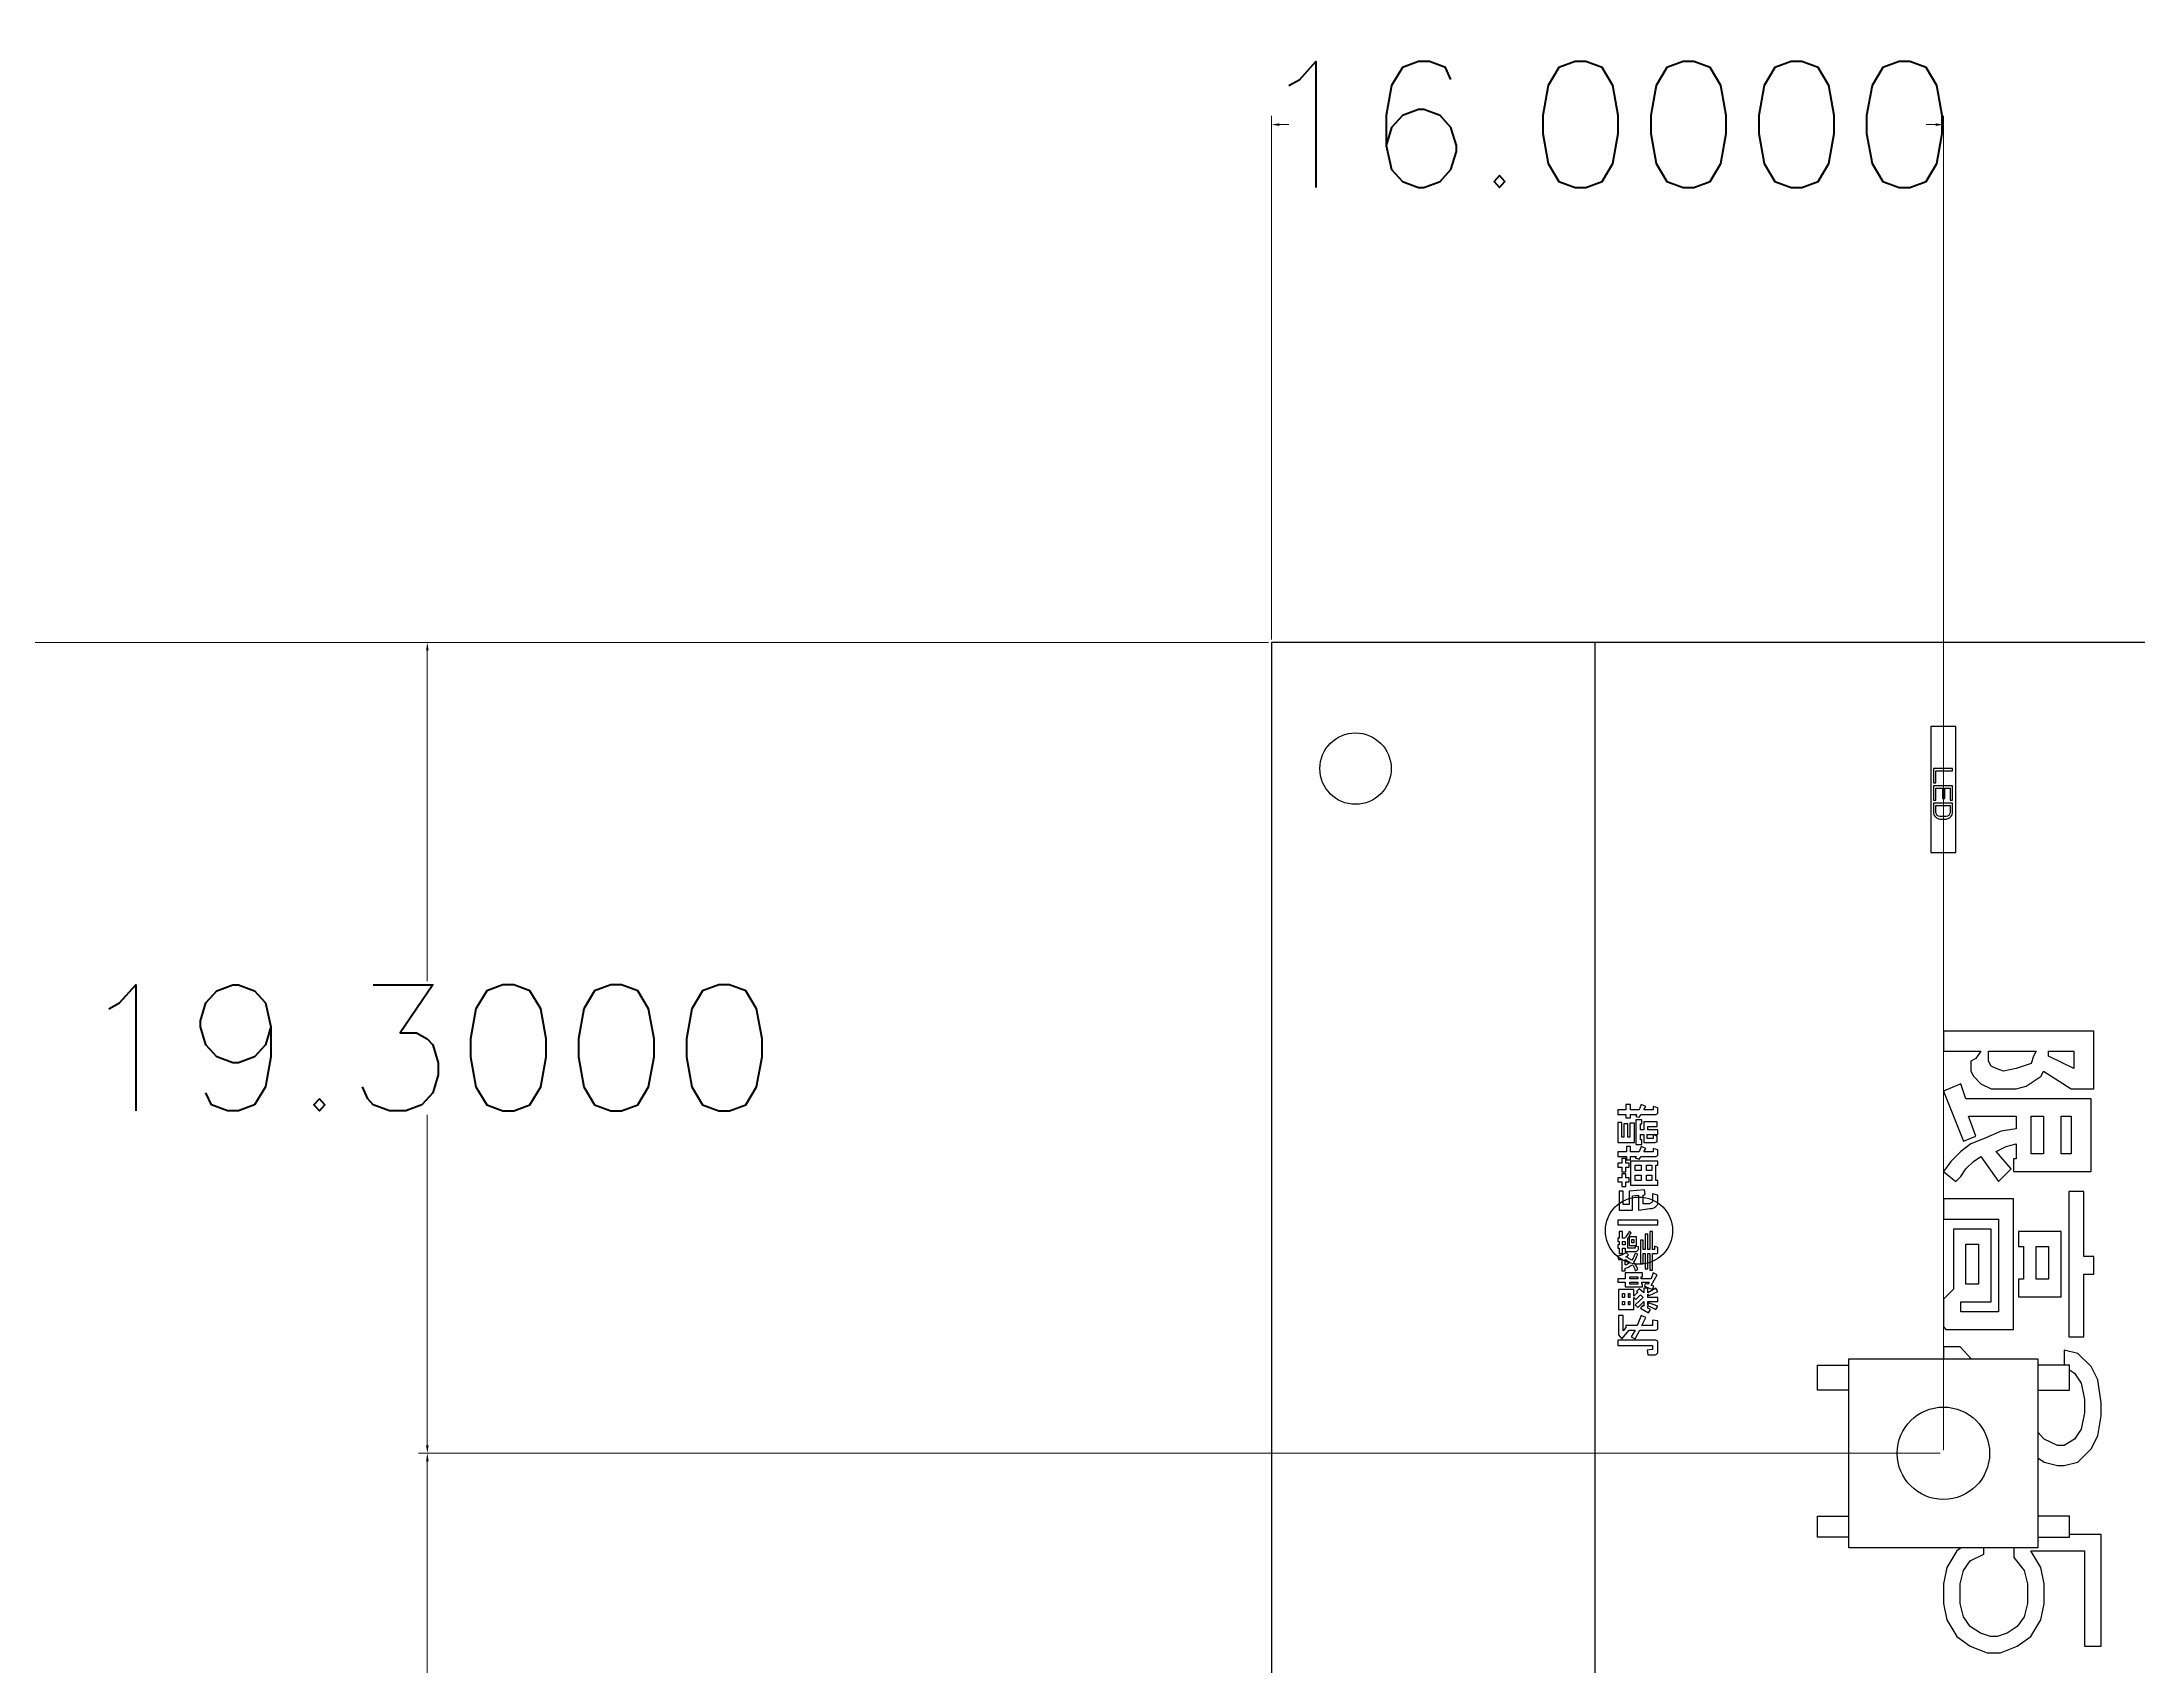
# Model space of a CAD drawing. Header units: inches. Extents: x 0 to 297, y 0 to 210.
# Drawn here: x 70.47 to 120.39, y 126.84 to 165.5 of the extents above; entities that cross this region are included whole.
import ezdxf

# ---------------------------------------------------------------- set-up
doc = ezdxf.new("R2010")
doc.units = ezdxf.units.IN
doc.header["$LTSCALE"] = 0.64311
doc.header["$MEASUREMENT"] = 0
doc.header["$PDMODE"] = 3
doc.header["$PDSIZE"] = 0.3125
doc.layers.get('0').update_dxf_attribs({"linetype": 'CONTINUOUS'})
doc.layers.get('Defpoints').update_dxf_attribs({"linetype": 'CONTINUOUS'})
doc.styles.get("Standard").update_dxf_attribs({"font": 'txt.shx', "height": 3})
doc.dimstyles.get("Standard").update_dxf_attribs({"dimtxt": 0.15625, "dimasz": 0.1875, "dimexe": 0.18, "dimexo": 0.0625, "dimgap": 0.09, "dimtad": 0, "dimtih": 1, "dimtoh": 1, "dimzin": 4, "dimdsep": 46, "dimtxsty": 'Standard', "dimcen": 0.09, "dimadec": 0, "dimazin": 0, "dimtp": 0.01, "dimtm": 0.01, "dimtfac": 1, "dimtofl": 0, "dimtmove": 0, "dimatfit": 3, "dimfxl": 1, "dimtolj": 1, "dimtzin": 4, "dimarcsym": 0})

# ---------------------------------------------------------------- blocks, each defined once
blk = doc.blocks.new('*D12')
at = {"color": 0, "lineweight": 0}
for p, q in [((99.677, 151.203), (79.434, 151.203)), ((79.644, 151.015), (79.644, 143.143)), ((79.644, 132.09), (79.644, 139.963)), ((115.677, 131.903), (79.434, 131.903))]:
    blk.add_line(p, q, dxfattribs=at)
for points in [[(79.613, 151.015), (79.676, 151.015), (79.644, 151.203)], [(79.613, 132.09), (79.676, 132.09), (79.644, 131.903)]]:
    blk.add_solid(points, dxfattribs=at)
at = {"layer": 'Defpoints', "color": 0, "lineweight": 0}
for p in [(99.751, 151.203), (79.644, 131.903), (115.751, 131.903)]:
    blk.add_point(p, dxfattribs=at)
at = {"color": 0, "lineweight": 0, "insert": (79.644, 141.553), "char_height": 3, "attachment_point": 5}
blk.add_mtext('\\A1;19.3000', dxfattribs=at)
blk = doc.blocks.new('*D13')
at = {"color": 0, "lineweight": 0}
for p, q in [((115.677, 131.903), (79.434, 131.903)), ((79.644, 131.715), (79.644, 125.493)), ((79.644, 116.09), (79.644, 122.313)), ((115.677, 115.903), (79.434, 115.903))]:
    blk.add_line(p, q, dxfattribs=at)
for points in [[(79.613, 131.715), (79.676, 131.715), (79.644, 131.903)], [(79.613, 116.09), (79.676, 116.09), (79.644, 115.903)]]:
    blk.add_solid(points, dxfattribs=at)
at = {"layer": 'Defpoints', "color": 0, "lineweight": 0}
for p in [(115.751, 131.903), (79.644, 115.903), (115.751, 115.903)]:
    blk.add_point(p, dxfattribs=at)
at = {"color": 0, "lineweight": 0, "insert": (79.644, 123.903), "char_height": 3, "attachment_point": 5}
blk.add_mtext('\\A1;16.0000', dxfattribs=at)
blk = doc.blocks.new('*D14')
at = {"color": 0, "lineweight": 0}
for p, q in [((99.751, 151.276), (99.751, 163.745)), ((115.751, 131.976), (115.751, 163.745)), ((99.938, 163.534), (100.161, 163.534)), ((115.563, 163.534), (115.341, 163.534))]:
    blk.add_line(p, q, dxfattribs=at)
for points in [[(99.938, 163.566), (99.938, 163.503), (99.751, 163.534)], [(115.563, 163.566), (115.563, 163.503), (115.751, 163.534)]]:
    blk.add_solid(points, dxfattribs=at)
at = {"layer": 'Defpoints', "color": 0, "lineweight": 0}
for p in [(115.751, 163.534), (99.751, 151.203), (115.751, 131.903)]:
    blk.add_point(p, dxfattribs=at)
at = {"color": 0, "lineweight": 0, "insert": (107.751, 163.534), "char_height": 3, "attachment_point": 5}
blk.add_mtext('\\A1;16.0000', dxfattribs=at)
blk = doc.blocks.new('*D22')
at = {"color": 0, "lineweight": 0}
for p, q in [((99.677, 151.203), (44.112, 151.203)), ((44.322, 151.015), (44.322, 119.793)), ((44.322, 85.39), (44.322, 116.613)), ((105.677, 85.203), (44.112, 85.203))]:
    blk.add_line(p, q, dxfattribs=at)
for points in [[(44.291, 151.015), (44.353, 151.015), (44.322, 151.203)], [(44.291, 85.39), (44.353, 85.39), (44.322, 85.203)]]:
    blk.add_solid(points, dxfattribs=at)
at = {"layer": 'Defpoints', "color": 0, "lineweight": 0}
for p in [(99.751, 151.203), (44.322, 85.203), (105.751, 85.203)]:
    blk.add_point(p, dxfattribs=at)
at = {"color": 0, "lineweight": 0, "insert": (44.322, 118.203), "char_height": 3, "attachment_point": 5}
blk.add_mtext('\\A1;66.0000', dxfattribs=at)
blk = doc.blocks.new('*D23')
at = {"color": 0, "lineweight": 0}
for p, q in [((99.677, 151.203), (18.495, 151.203)), ((18.705, 151.015), (18.705, 112.168)), ((18.705, 70.14), (18.705, 108.988)), ((101.327, 69.953), (18.495, 69.953))]:
    blk.add_line(p, q, dxfattribs=at)
for points in [[(18.674, 151.015), (18.737, 151.015), (18.705, 151.203)], [(18.674, 70.14), (18.737, 70.14), (18.705, 69.953)]]:
    blk.add_solid(points, dxfattribs=at)
at = {"layer": 'Defpoints', "color": 0, "lineweight": 0}
for p in [(99.751, 151.203), (18.705, 69.953), (101.401, 69.953)]:
    blk.add_point(p, dxfattribs=at)
at = {"color": 0, "lineweight": 0, "insert": (18.705, 110.578), "char_height": 3, "attachment_point": 5}
blk.add_mtext('\\A1;81.2500', dxfattribs=at)
blk = doc.blocks.new('*D27')
at = {"color": 0, "lineweight": 0}
for p, q in [((99.677, 151.203), (58.718, 151.203)), ((58.928, 151.015), (58.928, 128.168)), ((58.928, 102.14), (58.928, 124.988)), ((101.927, 101.953), (58.718, 101.953))]:
    blk.add_line(p, q, dxfattribs=at)
for points in [[(58.897, 151.015), (58.96, 151.015), (58.928, 151.203)], [(58.897, 102.14), (58.96, 102.14), (58.928, 101.953)]]:
    blk.add_solid(points, dxfattribs=at)
at = {"layer": 'Defpoints', "color": 0, "lineweight": 0}
for p in [(99.751, 151.203), (58.928, 101.953), (102.001, 101.953)]:
    blk.add_point(p, dxfattribs=at)
at = {"color": 0, "lineweight": 0, "insert": (58.928, 126.578), "char_height": 3, "attachment_point": 5}
blk.add_mtext('\\A1;49.2500', dxfattribs=at)

msp = doc.modelspace()

# ---------------------------------------------------------------- linework, layer by layer
at = {"color": 7, "linetype": 'Continuous'}
for p, q in [((99.75052, 151.2029), (99.75052, 67.2029)), ((131.75052, 151.2029), (99.75052, 151.2029)), ((112.75052, 133.4029), (112.75052, 134.0029)), ((112.75052, 134.0029), (113.50052, 134.0029)), ((113.50052, 129.6529), (113.50052, 134.1529)), ((113.50052, 134.1529), (118.00052, 134.1529)), ((118.00052, 134.1529), (118.00052, 129.6529)), ((118.75052, 134.0029), (118.00052, 134.0029)), ((118.75052, 133.4029), (118.75052, 134.0029)), ((113.50052, 133.4029), (112.75052, 133.4029)), ((118.00052, 133.4029), (118.75052, 133.4029)), ((112.75052, 129.9029), (112.75052, 130.4029)), ((112.75052, 130.4029), (113.50052, 130.4029)), ((118.75052, 130.4029), (118.00052, 130.4029)), ((118.75052, 129.9029), (118.75052, 130.4029)), ((113.50052, 129.9029), (112.75052, 129.9029)), ((118.00052, 129.9029), (118.75052, 129.9029)), ((118.00052, 129.6529), (113.50052, 129.6529))]:
    msp.add_line(p, q, dxfattribs=at)
at = {"color": 40, "linetype": 'Continuous'}
for p, q in [((107.45052, 151.2029), (107.45052, 107.4029)), ((115.45052, 149.2029), (115.45052, 146.2029)), ((116.05052, 149.2029), (115.45052, 149.2029)), ((116.05052, 146.2029), (116.05052, 149.2029)), ((115.51581, 148.2029), (115.51581, 147.8654)), ((115.96581, 148.2029), (115.51581, 148.2029)), ((115.51581, 147.8654), (115.57326, 147.8654)), ((115.51581, 147.7904), (115.51581, 147.4529)), ((115.96581, 147.7904), (115.51581, 147.7904)), ((115.57326, 147.8654), (115.57326, 148.14665)), ((115.57326, 148.14665), (115.96581, 148.14665)), ((115.96581, 148.14665), (115.96581, 148.2029)), ((115.96581, 147.4529), (115.96581, 147.7904)), ((115.51581, 147.4529), (115.57326, 147.4529)), ((115.51581, 147.3779), (115.51581, 147.1529)), ((115.96581, 147.3779), (115.51581, 147.3779)), ((115.57326, 147.4529), (115.57326, 147.73415)), ((115.57326, 147.73415), (115.72645, 147.73415)), ((115.57326, 147.1529), (115.57326, 147.32165)), ((115.57326, 147.32165), (115.90837, 147.32165)), ((115.72645, 147.73415), (115.72645, 147.4904)), ((115.72645, 147.4904), (115.7839, 147.4904)), ((115.7839, 147.4904), (115.7839, 147.73415)), ((115.7839, 147.73415), (115.90837, 147.73415)), ((115.90837, 147.73415), (115.90837, 147.4529)), ((115.90837, 147.4529), (115.96581, 147.4529)), ((115.90837, 147.32165), (115.90837, 147.1529)), ((115.96581, 147.1529), (115.96581, 147.3779)), ((115.51581, 147.1529), (115.52539, 147.10602)), ((115.52539, 147.10602), (115.54454, 147.06852)), ((115.54454, 147.06852), (115.58284, 147.03102)), ((115.58284, 147.1154), (115.57326, 147.1529)), ((115.60198, 147.08727), (115.58284, 147.1154)), ((115.58284, 147.03102), (115.62113, 147.01227)), ((115.63071, 147.06852), (115.60198, 147.08727)), ((115.62113, 147.01227), (115.66901, 147.0029)), ((115.66901, 147.05915), (115.63071, 147.06852)), ((115.81262, 147.05915), (115.66901, 147.05915)), ((115.66901, 147.0029), (115.81262, 147.0029)), ((115.85092, 147.06852), (115.81262, 147.05915)), ((115.81262, 147.0029), (115.8605, 147.01227)), ((115.87964, 147.08727), (115.85092, 147.06852)), ((115.8605, 147.01227), (115.89879, 147.03102)), ((115.89879, 147.1154), (115.87964, 147.08727)), ((115.90837, 147.1529), (115.89879, 147.1154)), ((115.89879, 147.03102), (115.93709, 147.06852)), ((115.93709, 147.06852), (115.95624, 147.10602)), ((115.95624, 147.10602), (115.96581, 147.1529)), ((115.45052, 146.2029), (116.05052, 146.2029)), ((115.75052, 141.95586), (115.75052, 141.4784)), ((119.33147, 141.95586), (115.75052, 141.95586)), ((119.33147, 140.58317), (119.33147, 141.95586)), ((115.75052, 141.4784), (116.64576, 141.4784)), ((116.52639, 141.29936), (116.40703, 141.23967)), ((116.64576, 141.4784), (116.52639, 141.29936)), ((116.82481, 141.23967), (116.82481, 141.4784)), ((116.82481, 141.4784), (117.95877, 141.4784)), ((117.89909, 141.35904), (117.83941, 141.17999)), ((117.95877, 141.4784), (117.89909, 141.35904)), ((118.25719, 141.35904), (118.25719, 141.4784)), ((118.25719, 141.4784), (118.85401, 141.4784)), ((118.85401, 141.06063), (118.25719, 141.35904)), ((118.85401, 141.4784), (118.85401, 141.06063)), ((116.40703, 141.23967), (116.40703, 141.00094)), ((116.40703, 141.00094), (116.46671, 140.88158)), ((116.46671, 140.88158), (116.64576, 140.70253)), ((116.88449, 141.12031), (116.82481, 141.23967)), ((117.00385, 141.06063), (116.88449, 141.12031)), ((117.1829, 141.00094), (117.00385, 141.06063)), ((117.48131, 141.06063), (117.1829, 141.00094)), ((117.83941, 141.17999), (117.48131, 141.06063)), ((117.72004, 140.64285), (118.07814, 140.88158)), ((118.07814, 140.88158), (118.13782, 141.00094)), ((118.13782, 141.00094), (118.79433, 140.58317)), ((116.1683, 140.70253), (115.75052, 140.52348)), ((115.75052, 140.52348), (116.22798, 139.32983)), ((116.28766, 140.34443), (116.1683, 140.70253)), ((119.27179, 140.34443), (116.28766, 140.34443)), ((116.64576, 140.70253), (116.88449, 140.58317)), ((116.88449, 140.58317), (117.48131, 140.58317)), ((117.48131, 140.58317), (117.72004, 140.64285)), ((118.79433, 140.58317), (119.33147, 140.58317)), ((119.27179, 138.61364), (119.27179, 140.34443)), ((107.99814, 140.07592), (107.99814, 139.9648)), ((108.18862, 140.07592), (107.99814, 140.07592)), ((107.99814, 139.9648), (108.18862, 139.9648)), ((108.18862, 140.2029), (108.18862, 140.07592)), ((108.29973, 140.2029), (108.18862, 140.2029)), ((108.18862, 139.9648), (108.18862, 139.88544)), ((108.18862, 139.88544), (108.29973, 139.88544)), ((108.29973, 140.07592), (108.29973, 140.2029)), ((108.50608, 140.07592), (108.29973, 140.07592)), ((108.29973, 139.88544), (108.29973, 139.9648)), ((108.29973, 139.9648), (108.44258, 139.9648)), ((108.44258, 139.9648), (108.42671, 139.91719)), ((108.42671, 139.91719), (108.50608, 139.90131)), ((108.42671, 139.83782), (108.42671, 139.25052)), ((108.56957, 139.83782), (108.42671, 139.83782)), ((108.5537, 140.2029), (108.50608, 140.07592)), ((108.50608, 139.90131), (108.5537, 139.9648)), ((108.66481, 140.15528), (108.5537, 140.2029)), ((108.5537, 139.9648), (108.9029, 139.9648)), ((108.56957, 139.74258), (108.56957, 139.83782)), ((108.61719, 140.07592), (108.66481, 140.15528)), ((108.83941, 140.07592), (108.61719, 140.07592)), ((108.61719, 139.7902), (108.61719, 139.59973)), ((108.93465, 139.7902), (108.61719, 139.7902)), ((108.83941, 140.15528), (108.83941, 140.07592)), ((108.95052, 140.12353), (108.83941, 140.15528)), ((108.9029, 139.9648), (108.93465, 139.98068)), ((108.93465, 139.98068), (108.95052, 139.99655)), ((108.93465, 139.67909), (108.93465, 139.7902)), ((108.95052, 139.99655), (108.95052, 140.12353)), ((116.52639, 139.4492), (116.34735, 139.92666)), ((116.34735, 139.92666), (117.48131, 139.92666)), ((117.48131, 139.92666), (117.48131, 139.62824)), ((117.83941, 139.03142), (117.83941, 139.92666)), ((117.83941, 139.92666), (118.13782, 139.92666)), ((118.13782, 139.92666), (118.13782, 139.03142)), ((118.5556, 139.03142), (118.5556, 139.92666)), ((118.5556, 139.92666), (118.79433, 139.92666)), ((118.79433, 139.92666), (118.79433, 139.03142)), ((107.99814, 139.77433), (107.99814, 139.29814)), ((108.09338, 139.77433), (107.99814, 139.77433)), ((107.99814, 139.29814), (108.39496, 139.29814)), ((108.09338, 139.42512), (108.09338, 139.77433)), ((108.141, 139.42512), (108.09338, 139.42512)), ((108.141, 139.74258), (108.141, 139.42512)), ((108.23623, 139.74258), (108.141, 139.74258)), ((108.23623, 139.42512), (108.23623, 139.74258)), ((108.28385, 139.42512), (108.23623, 139.42512)), ((108.28385, 139.75846), (108.28385, 139.42512)), ((108.39496, 139.75846), (108.28385, 139.75846)), ((108.39496, 139.29814), (108.39496, 139.75846)), ((108.53782, 139.59973), (108.53782, 139.74258)), ((108.53782, 139.74258), (108.56957, 139.74258)), ((108.61719, 139.59973), (108.53782, 139.59973)), ((108.53782, 139.36163), (108.53782, 139.48861)), ((108.53782, 139.48861), (108.61719, 139.48861)), ((108.56957, 139.36163), (108.53782, 139.36163)), ((108.56957, 139.25052), (108.56957, 139.36163)), ((108.61719, 139.48861), (108.61719, 139.29814)), ((108.61719, 139.29814), (108.88703, 139.29814)), ((108.69655, 139.39338), (108.69655, 139.48861)), ((108.69655, 139.48861), (108.83941, 139.48861)), ((108.83941, 139.39338), (108.69655, 139.39338)), ((108.71243, 139.59973), (108.71243, 139.67909)), ((108.71243, 139.67909), (108.93465, 139.67909)), ((108.95052, 139.59973), (108.71243, 139.59973)), ((108.83941, 139.48861), (108.83941, 139.39338)), ((108.93465, 139.441), (108.85528, 139.48861)), ((108.85528, 139.48861), (108.95052, 139.48861)), ((108.88703, 139.29814), (108.91877, 139.31401)), ((108.91877, 139.31401), (108.93465, 139.31401)), ((108.93465, 139.31401), (108.93465, 139.441)), ((108.95052, 139.48861), (108.95052, 139.59973)), ((116.22798, 139.32983), (116.52639, 139.4492)), ((116.70544, 139.38951), (116.40703, 139.27015)), ((117.12322, 139.56856), (116.70544, 139.38951)), ((117.48131, 139.62824), (117.12322, 139.56856)), ((107.99814, 139.07592), (107.99814, 138.9648)), ((108.20449, 139.07592), (107.99814, 139.07592)), ((107.99814, 138.9648), (108.20449, 138.9648)), ((107.99814, 138.80607), (107.99814, 138.71084)), ((108.09338, 138.80607), (107.99814, 138.80607)), ((108.09338, 138.91719), (108.09338, 138.80607)), ((108.18862, 138.91719), (108.09338, 138.91719)), ((108.18862, 138.80607), (108.18862, 138.91719)), ((108.26798, 138.80607), (108.18862, 138.80607)), ((108.20449, 139.2029), (108.20449, 139.07592)), ((108.29973, 139.2029), (108.20449, 139.2029)), ((108.20449, 138.9648), (108.20449, 138.88544)), ((108.20449, 138.88544), (108.29973, 138.88544)), ((108.26798, 138.71084), (108.26798, 138.80607)), ((108.29973, 139.07592), (108.29973, 139.2029)), ((108.50608, 139.07592), (108.29973, 139.07592)), ((108.29973, 138.88544), (108.29973, 138.9648)), ((108.29973, 138.9648), (108.44258, 138.9648)), ((108.29973, 138.85369), (108.29973, 138.28227)), ((108.95052, 138.85369), (108.29973, 138.85369)), ((108.44258, 138.9648), (108.41084, 138.93306)), ((108.41084, 138.93306), (108.50608, 138.90131)), ((108.42671, 139.25052), (108.56957, 139.25052)), ((108.5537, 139.2029), (108.50608, 139.07592)), ((108.50608, 138.90131), (108.5537, 138.9648)), ((108.66481, 139.15528), (108.5537, 139.2029)), ((108.5537, 138.9648), (108.9029, 138.9648)), ((108.61719, 139.07592), (108.66481, 139.15528)), ((108.83941, 139.07592), (108.61719, 139.07592)), ((108.83941, 139.15528), (108.83941, 139.07592)), ((108.95052, 139.12353), (108.83941, 139.15528)), ((108.9029, 138.9648), (108.93465, 138.98068)), ((108.93465, 138.98068), (108.95052, 138.99655)), ((108.95052, 138.99655), (108.95052, 139.12353)), ((108.95052, 138.75846), (108.95052, 138.85369)), ((115.92957, 138.85237), (115.75052, 138.61364)), ((116.1683, 139.0911), (115.92957, 138.85237)), ((116.40703, 139.27015), (116.1683, 139.0911)), ((116.28766, 138.67332), (116.46671, 138.85237)), ((116.46671, 138.85237), (116.64576, 138.97174)), ((116.64576, 138.97174), (117.06354, 138.37491)), ((117.00385, 139.0911), (117.24258, 139.21047)), ((117.36195, 138.67332), (117.00385, 139.0911)), ((117.24258, 139.21047), (117.48131, 139.27015)), ((117.42163, 138.91205), (117.42163, 138.61364)), ((117.48131, 138.91205), (117.42163, 138.91205)), ((117.48131, 139.27015), (117.48131, 138.91205)), ((118.13782, 139.03142), (117.83941, 139.03142)), ((118.79433, 139.03142), (118.5556, 139.03142)), ((107.99814, 138.71084), (108.09338, 138.71084)), ((107.99814, 138.45687), (107.99814, 138.36163)), ((108.09338, 138.45687), (107.99814, 138.45687)), ((107.99814, 138.36163), (108.09338, 138.36163)), ((108.09338, 138.71084), (108.09338, 138.59973)), ((108.09338, 138.59973), (108.18862, 138.59973)), ((108.09338, 138.55211), (108.09338, 138.45687)), ((108.18862, 138.55211), (108.09338, 138.55211)), ((108.09338, 138.36163), (108.09338, 138.25052)), ((108.18862, 138.59973), (108.18862, 138.71084)), ((108.18862, 138.71084), (108.26798, 138.71084)), ((108.18862, 138.45687), (108.18862, 138.55211)), ((108.26798, 138.45687), (108.18862, 138.45687)), ((108.18862, 138.25052), (108.18862, 138.36163)), ((108.18862, 138.36163), (108.26798, 138.36163)), ((108.26798, 138.36163), (108.26798, 138.45687)), ((108.29973, 138.28227), (108.95052, 138.28227)), ((108.41084, 138.63147), (108.41084, 138.75846)), ((108.41084, 138.75846), (108.5537, 138.75846)), ((108.5537, 138.63147), (108.41084, 138.63147)), ((108.41084, 138.39338), (108.41084, 138.52036)), ((108.41084, 138.52036), (108.5537, 138.52036)), ((108.5537, 138.39338), (108.41084, 138.39338)), ((108.5537, 138.75846), (108.5537, 138.63147)), ((108.5537, 138.52036), (108.5537, 138.39338)), ((108.68068, 138.63147), (108.68068, 138.75846)), ((108.68068, 138.75846), (108.80766, 138.75846)), ((108.80766, 138.63147), (108.68068, 138.63147)), ((108.68068, 138.39338), (108.68068, 138.52036)), ((108.68068, 138.52036), (108.80766, 138.52036)), ((108.80766, 138.39338), (108.68068, 138.39338)), ((108.80766, 138.75846), (108.80766, 138.63147)), ((108.80766, 138.52036), (108.80766, 138.39338)), ((108.9029, 138.39338), (108.9029, 138.75846)), ((108.9029, 138.75846), (108.95052, 138.75846)), ((108.95052, 138.39338), (108.9029, 138.39338)), ((108.95052, 138.28227), (108.95052, 138.39338)), ((115.75052, 138.61364), (116.04893, 138.37491)), ((116.04893, 138.37491), (116.1683, 138.49428)), ((116.1683, 138.49428), (116.28766, 138.67332)), ((117.06354, 138.37491), (117.36195, 138.67332)), ((117.42163, 138.61364), (119.27179, 138.61364)), ((108.02989, 138.13941), (108.02989, 137.69496)), ((108.12512, 138.13941), (108.02989, 138.13941)), ((108.09338, 138.25052), (108.18862, 138.25052)), ((108.12512, 137.82195), (108.12512, 138.13941)), ((108.26798, 137.82195), (108.12512, 137.82195)), ((108.63306, 138.17115), (108.26798, 138.13941)), ((108.26798, 138.13941), (108.26798, 137.82195)), ((108.34735, 138.0283), (108.4902, 138.04417)), ((108.34735, 137.69496), (108.34735, 138.0283)), ((108.4902, 138.04417), (108.4902, 137.69496)), ((108.60131, 138.04417), (108.64893, 138.06004)), ((108.60131, 137.83782), (108.60131, 138.04417)), ((108.74417, 137.83782), (108.60131, 137.83782)), ((108.64893, 138.06004), (108.63306, 138.17115)), ((108.80766, 137.86957), (108.74417, 137.83782)), ((108.82354, 137.90131), (108.80766, 137.86957)), ((108.82354, 138.07592), (108.82354, 137.90131)), ((108.95052, 138.04417), (108.82354, 138.07592)), ((108.9029, 137.77433), (108.93465, 137.80607)), ((108.93465, 137.80607), (108.95052, 137.83782)), ((108.95052, 137.83782), (108.95052, 138.04417)), ((115.75052, 137.95713), (115.75052, 137.47967)), ((117.42163, 137.95713), (115.75052, 137.95713)), ((117.42163, 134.85364), (117.42163, 137.95713)), ((118.73465, 138.13618), (118.73465, 134.67459)), ((119.09274, 138.13618), (118.73465, 138.13618)), ((119.09274, 136.58443), (119.09274, 138.13618)), ((107.99814, 137.45687), (107.99814, 137.34576)), ((108.95052, 137.45687), (107.99814, 137.45687)), ((107.99814, 137.34576), (108.95052, 137.34576)), ((108.02989, 137.69496), (108.34735, 137.69496)), ((108.4902, 137.69496), (108.76004, 137.72671)), ((108.76004, 137.72671), (108.80766, 137.72671)), ((108.80766, 137.72671), (108.85528, 137.74258)), ((108.85528, 137.74258), (108.9029, 137.77433)), ((108.95052, 137.34576), (108.95052, 137.45687)), ((115.75052, 137.47967), (117.06354, 137.47967)), ((117.06354, 137.47967), (117.06354, 135.27142)), ((107.99814, 137.0283), (107.99814, 136.94893)), ((108.02989, 137.0283), (107.99814, 137.0283)), ((107.99814, 136.94893), (108.02989, 136.94893)), ((107.99814, 136.86957), (107.99814, 136.7902)), ((108.02989, 136.86957), (107.99814, 136.86957)), ((107.99814, 136.7902), (108.02989, 136.7902)), ((108.02989, 137.18703), (108.02989, 137.0283)), ((108.10925, 137.18703), (108.02989, 137.18703)), ((108.02989, 136.94893), (108.02989, 136.86957)), ((108.02989, 136.7902), (108.02989, 136.66322)), ((108.10925, 137.0283), (108.10925, 137.18703)), ((108.15687, 137.0283), (108.10925, 137.0283)), ((108.10925, 136.86957), (108.10925, 136.94893)), ((108.10925, 136.94893), (108.17274, 136.94893)), ((108.17274, 136.86957), (108.10925, 136.86957)), ((108.10925, 136.66322), (108.10925, 136.7902)), ((108.10925, 136.7902), (108.17274, 136.7902)), ((108.18862, 137.06004), (108.15687, 137.0283)), ((108.17274, 136.94893), (108.17274, 136.86957)), ((108.17274, 136.7902), (108.17274, 136.71084)), ((108.25211, 137.15528), (108.18862, 137.06004)), ((108.23623, 137.0283), (108.26798, 137.06004)), ((108.23623, 136.7902), (108.23623, 137.0283)), ((108.41084, 136.7902), (108.23623, 136.7902)), ((108.26798, 137.18703), (108.25211, 137.15528)), ((108.3156, 137.15528), (108.26798, 137.18703)), ((108.26798, 137.06004), (108.28385, 137.10766)), ((108.26798, 137.06004), (108.26798, 136.85369)), ((108.44258, 137.06004), (108.26798, 137.06004)), ((108.26798, 136.85369), (108.44258, 136.85369)), ((108.28385, 137.10766), (108.3156, 137.15528)), ((108.33147, 136.91719), (108.33147, 136.99655)), ((108.33147, 136.99655), (108.37909, 136.99655)), ((108.37909, 136.91719), (108.33147, 136.91719)), ((108.37909, 136.99655), (108.37909, 136.91719)), ((108.41084, 136.83782), (108.41084, 136.7902)), ((108.4902, 136.82195), (108.41084, 136.83782)), ((108.44258, 136.85369), (108.44258, 137.06004)), ((108.4902, 136.75846), (108.4902, 136.82195)), ((108.53782, 136.98068), (108.53782, 136.42512)), ((108.60131, 136.98068), (108.53782, 136.98068)), ((108.60131, 136.75846), (108.60131, 136.98068)), ((108.64893, 137.12353), (108.64893, 136.75846)), ((108.71243, 137.12353), (108.64893, 137.12353)), ((108.71243, 136.75846), (108.71243, 137.12353)), ((108.76004, 137.18703), (108.76004, 136.75846)), ((108.82354, 137.18703), (108.76004, 137.18703)), ((108.82354, 136.75846), (108.82354, 137.18703)), ((108.87116, 136.83782), (108.87116, 136.75846)), ((108.95052, 136.80607), (108.87116, 136.83782)), ((108.95052, 136.67909), (108.95052, 136.80607)), ((115.98925, 137.24094), (115.98925, 135.80856)), ((116.88449, 137.24094), (115.98925, 137.24094)), ((116.28766, 135.92793), (116.28766, 136.88285)), ((116.28766, 136.88285), (116.58608, 136.88285)), ((116.58608, 136.88285), (116.58608, 135.92793)), ((116.88449, 135.51015), (116.88449, 137.24094)), ((117.541, 137.18126), (117.541, 136.82316)), ((118.5556, 137.18126), (117.541, 137.18126)), ((117.541, 136.82316), (117.66036, 136.82316)), ((117.66036, 136.82316), (117.66036, 136.04729)), ((117.95877, 136.04729), (117.95877, 136.82316)), ((117.95877, 136.82316), (118.25719, 136.82316)), ((118.25719, 136.82316), (118.25719, 136.04729)), ((118.5556, 135.62951), (118.5556, 137.18126)), ((108.06163, 136.6156), (107.99814, 136.59973)), ((107.99814, 136.59973), (108.01401, 136.52036)), ((108.01401, 136.52036), (108.06163, 136.52036)), ((108.02989, 136.66322), (108.10925, 136.66322)), ((108.10925, 136.63147), (108.06163, 136.6156)), ((108.06163, 136.52036), (108.09338, 136.53623)), ((108.09338, 136.53623), (108.09338, 136.25052)), ((108.15687, 136.66322), (108.10925, 136.63147)), ((108.20449, 136.67909), (108.15687, 136.66322)), ((108.17274, 136.71084), (108.44258, 136.71084)), ((108.17274, 136.39338), (108.17274, 136.52036)), ((108.17274, 136.52036), (108.20449, 136.50449)), ((108.20449, 136.39338), (108.17274, 136.39338)), ((108.17274, 136.31401), (108.23623, 136.32988)), ((108.17274, 136.25052), (108.17274, 136.31401)), ((108.18862, 136.58385), (108.22036, 136.59973)), ((108.23623, 136.56798), (108.18862, 136.58385)), ((108.25211, 136.63147), (108.20449, 136.67909)), ((108.20449, 136.50449), (108.25211, 136.47274)), ((108.25211, 136.42512), (108.20449, 136.39338)), ((108.22036, 136.59973), (108.25211, 136.63147)), ((108.26798, 136.53623), (108.23623, 136.56798)), ((108.23623, 136.32988), (108.28385, 136.36163)), ((108.25211, 136.47274), (108.28385, 136.45687)), ((108.28385, 136.45687), (108.25211, 136.42512)), ((108.33147, 136.50449), (108.26798, 136.53623)), ((108.28385, 136.36163), (108.34735, 136.39338)), ((108.36322, 136.55211), (108.33147, 136.50449)), ((108.34735, 136.39338), (108.36322, 136.3775)), ((108.37909, 136.58385), (108.36322, 136.55211)), ((108.36322, 136.3775), (108.39496, 136.31401)), ((108.39496, 136.63147), (108.37909, 136.58385)), ((108.37909, 136.45687), (108.41084, 136.50449)), ((108.44258, 136.36163), (108.37909, 136.45687)), ((108.41084, 136.66322), (108.39496, 136.63147)), ((108.39496, 136.31401), (108.41084, 136.25052)), ((108.47433, 136.64734), (108.41084, 136.66322)), ((108.41084, 136.50449), (108.42671, 136.53623)), ((108.42671, 136.53623), (108.44258, 136.58385)), ((108.44258, 136.71084), (108.4902, 136.75846)), ((108.44258, 136.58385), (108.47433, 136.64734)), ((108.45846, 136.32988), (108.44258, 136.36163)), ((108.47433, 136.28226), (108.45846, 136.32988)), ((108.53782, 136.42512), (108.60131, 136.42512)), ((108.64893, 136.75846), (108.60131, 136.75846)), ((108.60131, 136.42512), (108.60131, 136.66322)), ((108.60131, 136.66322), (108.64893, 136.66322)), ((108.64893, 136.66322), (108.64893, 136.29814)), ((108.64893, 136.29814), (108.71243, 136.29814)), ((108.76004, 136.75846), (108.71243, 136.75846)), ((108.71243, 136.29814), (108.71243, 136.66322)), ((108.71243, 136.66322), (108.76004, 136.66322)), ((108.76004, 136.66322), (108.76004, 136.26639)), ((108.87116, 136.75846), (108.82354, 136.75846)), ((108.82354, 136.26639), (108.82354, 136.66322)), ((108.82354, 136.66322), (108.93465, 136.66322)), ((108.93465, 136.66322), (108.95052, 136.67909)), ((119.33147, 136.58443), (119.09274, 136.58443)), ((119.33147, 136.16666), (119.33147, 136.58443)), ((107.99814, 136.06004), (107.99814, 135.98068)), ((108.17274, 136.06004), (107.99814, 136.06004)), ((107.99814, 135.98068), (108.17274, 135.98068)), ((108.01401, 135.80607), (108.01401, 135.32988)), ((108.37909, 135.80607), (108.01401, 135.80607)), ((108.09338, 136.25052), (108.17274, 136.25052)), ((108.17274, 136.2029), (108.17274, 136.06004)), ((108.58544, 136.2029), (108.17274, 136.2029)), ((108.17274, 135.98068), (108.17274, 135.86957)), ((108.17274, 135.86957), (108.58544, 135.86957)), ((108.28385, 136.06004), (108.28385, 136.10766)), ((108.28385, 136.10766), (108.47433, 136.10766)), ((108.47433, 136.06004), (108.28385, 136.06004)), ((108.28385, 135.93306), (108.28385, 135.98068)), ((108.28385, 135.98068), (108.47433, 135.98068)), ((108.47433, 135.93306), (108.28385, 135.93306)), ((108.37909, 135.64734), (108.37909, 135.80607)), ((108.41084, 136.25052), (108.47433, 136.28226)), ((108.50608, 135.82195), (108.44258, 135.75846)), ((108.47433, 136.10766), (108.47433, 136.06004)), ((108.47433, 135.98068), (108.47433, 135.93306)), ((108.61719, 135.72671), (108.50608, 135.82195)), ((108.5537, 136.06004), (108.5537, 136.10766)), ((108.5537, 136.10766), (108.58544, 136.10766)), ((108.79179, 136.06004), (108.5537, 136.06004)), ((108.56957, 135.93306), (108.56957, 135.98068)), ((108.56957, 135.98068), (108.74417, 135.98068)), ((108.58544, 135.93306), (108.56957, 135.93306)), ((108.58544, 136.10766), (108.58544, 136.2029)), ((108.58544, 135.86957), (108.58544, 135.93306)), ((108.61719, 135.83782), (108.61719, 135.72671)), ((108.71243, 135.83782), (108.61719, 135.83782)), ((108.64893, 135.94893), (108.63306, 135.88544)), ((108.63306, 135.88544), (108.82354, 135.80607)), ((108.71243, 135.93306), (108.64893, 135.94893)), ((108.74417, 135.98068), (108.71243, 135.93306)), ((108.9029, 135.83782), (108.71243, 135.72671)), ((108.71243, 135.72671), (108.71243, 135.83782)), ((108.76004, 136.26639), (108.82354, 136.26639)), ((108.83941, 136.2029), (108.79179, 136.06004)), ((108.79179, 135.90131), (108.93465, 136.15528)), ((108.85528, 135.88544), (108.79179, 135.90131)), ((108.82354, 135.80607), (108.85528, 135.88544)), ((108.93465, 136.15528), (108.83941, 136.2029)), ((108.95052, 135.75846), (108.9029, 135.83782)), ((115.98925, 135.80856), (115.75052, 135.56983)), ((116.58608, 135.92793), (116.28766, 135.92793)), ((117.541, 136.04729), (117.541, 135.62951)), ((117.66036, 136.04729), (117.541, 136.04729)), ((118.25719, 136.04729), (117.95877, 136.04729)), ((119.09274, 134.67459), (119.09274, 136.16666)), ((119.09274, 136.16666), (119.33147, 136.16666)), ((108.01401, 135.32988), (108.37909, 135.32988)), ((108.10925, 135.6156), (108.10925, 135.71084)), ((108.10925, 135.71084), (108.15687, 135.71084)), ((108.15687, 135.6156), (108.10925, 135.6156)), ((108.10925, 135.441), (108.10925, 135.52036)), ((108.10925, 135.52036), (108.15687, 135.52036)), ((108.15687, 135.441), (108.10925, 135.441)), ((108.15687, 135.71084), (108.15687, 135.6156)), ((108.15687, 135.52036), (108.15687, 135.441)), ((108.25211, 135.6156), (108.25211, 135.71084)), ((108.25211, 135.71084), (108.28385, 135.71084)), ((108.28385, 135.6156), (108.25211, 135.6156)), ((108.25211, 135.441), (108.25211, 135.52036)), ((108.25211, 135.52036), (108.28385, 135.52036)), ((108.28385, 135.441), (108.25211, 135.441)), ((108.28385, 135.71084), (108.28385, 135.6156)), ((108.28385, 135.52036), (108.28385, 135.441)), ((108.47433, 135.74258), (108.37909, 135.64734)), ((108.37909, 135.32988), (108.37909, 135.6156)), ((108.37909, 135.6156), (108.42671, 135.56798)), ((108.60131, 135.6156), (108.41084, 135.441)), ((108.41084, 135.441), (108.47433, 135.3775)), ((108.42671, 135.56798), (108.53782, 135.67909)), ((108.44258, 135.75846), (108.47433, 135.74258)), ((108.47433, 135.3775), (108.61719, 135.52036)), ((108.53782, 135.67909), (108.60131, 135.6156)), ((108.58544, 135.42512), (108.53782, 135.36163)), ((108.53782, 135.36163), (108.7283, 135.25052)), ((108.61719, 135.40925), (108.58544, 135.42512)), ((108.61719, 135.52036), (108.61719, 135.40925)), ((108.71243, 135.6156), (108.71243, 135.69496)), ((108.71243, 135.69496), (108.74417, 135.66322)), ((108.95052, 135.6156), (108.71243, 135.6156)), ((108.71243, 135.441), (108.71243, 135.52036)), ((108.71243, 135.52036), (108.95052, 135.52036)), ((108.7283, 135.48861), (108.71243, 135.441)), ((108.71243, 135.36163), (108.71243, 135.42512)), ((108.71243, 135.42512), (108.9029, 135.32988)), ((108.77592, 135.32988), (108.71243, 135.36163)), ((108.95052, 135.40925), (108.7283, 135.48861)), ((108.7283, 135.25052), (108.77592, 135.32988)), ((108.74417, 135.66322), (108.95052, 135.75846)), ((108.9029, 135.32988), (108.95052, 135.40925)), ((108.95052, 135.52036), (108.95052, 135.6156)), ((115.75052, 135.56983), (115.75052, 134.91332)), ((116.1683, 135.27142), (116.1683, 135.51015)), ((116.1683, 135.51015), (116.88449, 135.51015)), ((117.541, 135.62951), (118.5556, 135.62951)), ((108.01401, 135.18703), (108.01401, 134.72671)), ((108.12512, 135.18703), (108.01401, 135.18703)), ((108.09338, 134.63147), (108.26798, 134.83782)), ((108.12512, 134.82195), (108.12512, 135.18703)), ((108.18862, 134.90131), (108.12512, 134.82195)), ((108.18862, 134.94893), (108.18862, 134.90131)), ((108.45846, 134.94893), (108.18862, 134.94893)), ((108.26798, 134.83782), (108.41084, 134.83782)), ((108.41084, 134.83782), (108.3156, 134.67909)), ((108.41084, 134.63147), (108.52195, 134.83782)), ((108.5537, 135.18703), (108.45846, 134.94893)), ((108.52195, 134.83782), (108.9029, 134.83782)), ((108.66481, 135.13941), (108.5537, 135.18703)), ((108.56957, 134.94893), (108.66481, 135.13941)), ((108.82354, 134.94893), (108.56957, 134.94893)), ((108.82354, 135.07592), (108.82354, 134.94893)), ((108.95052, 135.06004), (108.82354, 135.07592)), ((108.9029, 134.83782), (108.93465, 134.85369)), ((108.93465, 134.85369), (108.95052, 134.86957)), ((108.95052, 134.86957), (108.95052, 135.06004)), ((115.75052, 134.91332), (115.8102, 134.85364)), ((115.8102, 134.85364), (117.42163, 134.85364)), ((117.06354, 135.27142), (116.1683, 135.27142)), ((107.99814, 134.59973), (107.99814, 134.47274)), ((108.9029, 134.59973), (107.99814, 134.59973)), ((107.99814, 134.47274), (108.82354, 134.47274)), ((108.01401, 134.72671), (108.09338, 134.63147)), ((108.3156, 134.67909), (108.41084, 134.63147)), ((108.80766, 134.3775), (108.69655, 134.36163)), ((108.69655, 134.36163), (108.71243, 134.25052)), ((108.82354, 134.3775), (108.80766, 134.3775)), ((108.82354, 134.47274), (108.82354, 134.3775)), ((108.93465, 134.58385), (108.9029, 134.59973)), ((108.91877, 134.26639), (108.95052, 134.29814)), ((108.95052, 134.56798), (108.93465, 134.58385)), ((108.95052, 134.29814), (108.95052, 134.56798)), ((115.75052, 134.43586), (115.75052, 134.1529)), ((116.15052, 134.43586), (115.75052, 134.43586)), ((116.40854, 134.1529), (116.15052, 134.43586)), ((118.63052, 134.35753), (118.63052, 134.0029)), ((118.95052, 134.2792), (118.63052, 134.35753)), ((118.73465, 134.67459), (119.09274, 134.67459)), ((108.71243, 134.25052), (108.88703, 134.25052)), ((108.88703, 134.25052), (108.91877, 134.26639)), ((118.75052, 133.88753), (118.87052, 133.8092)), ((118.87052, 133.8092), (119.03052, 133.5742)), ((119.27052, 133.96586), (118.95052, 134.2792)), ((119.43052, 133.65253), (119.27052, 133.96586)), ((119.03052, 133.5742), (119.11052, 133.18253)), ((119.51052, 133.1042), (119.43052, 133.65253)), ((119.11052, 132.8692), (119.03052, 132.47753)), ((119.11052, 133.18253), (119.11052, 132.8692)), ((119.43052, 132.32086), (119.51052, 132.79086)), ((119.51052, 132.79086), (119.51052, 133.1042)), ((118.15052, 132.24253), (118.00052, 132.40703)), ((119.03052, 132.47753), (118.87052, 132.24253)), ((119.27052, 132.00753), (119.43052, 132.32086)), ((118.00052, 131.79211), (118.15052, 131.6942)), ((118.47052, 132.08586), (118.15052, 132.24253)), ((118.63052, 132.08586), (118.47052, 132.08586)), ((118.87052, 132.24253), (118.63052, 132.08586)), ((118.95052, 131.6942), (119.27052, 132.00753)), ((118.15052, 131.6942), (118.47052, 131.61586)), ((118.47052, 131.61586), (118.63052, 131.61586)), ((118.63052, 131.61586), (118.95052, 131.6942)), ((119.51052, 129.97086), (118.75052, 129.97086)), ((119.51052, 127.30753), (119.51052, 129.97086)), ((116.07052, 129.5792), (115.83052, 129.18753)), ((116.17088, 129.6529), (116.07052, 129.5792)), ((116.23052, 129.1092), (116.39052, 129.3442)), ((116.39052, 129.3442), (116.71052, 129.50086)), ((116.71052, 129.50086), (116.71052, 129.6529)), ((117.43052, 129.6529), (117.43052, 129.42253)), ((117.43052, 129.42253), (117.67052, 129.1092)), ((118.07052, 129.18753), (117.83052, 129.5792)), ((117.83052, 129.5792), (119.11052, 129.5792)), ((119.11052, 129.5792), (119.11052, 127.30753)), ((115.83052, 129.18753), (115.75052, 128.79586)), ((116.15052, 128.79586), (116.23052, 129.1092)), ((117.67052, 129.1092), (117.75052, 128.79586)), ((118.15052, 128.79586), (118.07052, 129.18753)), ((115.75052, 128.79586), (115.75052, 128.32586)), ((115.75052, 128.32586), (115.83052, 127.9342)), ((116.15052, 128.32586), (116.15052, 128.79586)), ((116.23052, 128.01253), (116.15052, 128.32586)), ((117.75052, 128.32586), (117.67052, 128.01253)), ((117.75052, 128.79586), (117.75052, 128.32586)), ((118.07052, 127.9342), (118.15052, 128.32586)), ((118.15052, 128.32586), (118.15052, 128.79586)), ((115.83052, 127.9342), (116.07052, 127.54253)), ((116.39052, 127.77753), (116.23052, 128.01253)), ((117.67052, 128.01253), (117.51052, 127.77753)), ((117.83052, 127.54253), (118.07052, 127.9342)), ((116.07052, 127.54253), (116.39052, 127.30753)), ((116.63052, 127.62086), (116.39052, 127.77753)), ((116.39052, 127.30753), (116.79052, 127.15086)), ((116.87052, 127.54253), (116.63052, 127.62086)), ((117.03052, 127.54253), (116.87052, 127.54253)), ((117.27052, 127.62086), (117.03052, 127.54253)), ((117.11052, 127.15086), (117.51052, 127.30753)), ((117.51052, 127.77753), (117.27052, 127.62086)), ((117.51052, 127.30753), (117.83052, 127.54253)), ((119.11052, 127.30753), (119.51052, 127.30753)), ((116.79052, 127.15086), (117.11052, 127.15086))]:
    msp.add_line(p, q, dxfattribs=at)
at = {"color": 7, "linetype": 'Continuous'}
for centre, radius in [((101.75052, 148.2029), 0.85), ((108.50052, 137.2029), 0.8), ((115.75052, 131.9029), 1.1)]:
    msp.add_circle(centre, radius, dxfattribs=at)

# ---------------------------------------------------------------- dimensions: what is measured, and where the dimension line sits
at = {"lineweight": 0}
dim = msp.add_linear_dim(base=(115.75052, 163.53431), p1=(99.75052, 151.2029), p2=(115.75052, 131.9029), dimstyle='Standard', override={"dimexe": 0.210472, "dimexo": 0.073081, "dimdec": 4, "dimzin": 0, "dimdsep": 0, "dimcen": 0.105236, "dimtp": 0, "dimtm": 0, "dimtdec": 4, "dimtzin": 0, "dimlwd": 0, "dimlwe": 0}, dxfattribs=at)
dim.commit()
dim.dimension.update_dxf_attribs({"geometry": '*D14', "text_midpoint": (107.75052, 163.53431)})
dim = msp.add_linear_dim(base=(18.70528, 69.9529), p1=(99.75052, 151.2029), p2=(101.40052, 69.9529), angle=90, dimstyle='Standard', override={"dimexe": 0.210472, "dimexo": 0.073081, "dimdec": 4, "dimzin": 0, "dimdsep": 0, "dimcen": 0.105236, "dimtp": 0, "dimtm": 0, "dimtdec": 4, "dimtzin": 0, "dimlwd": 0, "dimlwe": 0}, dxfattribs=at)
dim.commit()
dim.dimension.update_dxf_attribs({"geometry": '*D23', "text_midpoint": (18.70528, 110.5779), "dimtype": 160})
for base, p1, p2, picture, middle in [((44.32212, 85.2029), (99.75052, 151.2029), (105.75052, 85.2029), '*D22', (44.32212, 118.2029)), ((58.92826, 101.9529), (99.75052, 151.2029), (102.00052, 101.9529), '*D27', (58.92826, 126.5779)), ((79.64435, 131.9029), (99.75052, 151.2029), (115.75052, 131.9029), '*D12', (79.64435, 141.5529)), ((79.64435, 115.9029), (115.75052, 131.9029), (115.75052, 115.9029), '*D13', (79.64435, 123.9029))]:
    dim = msp.add_linear_dim(base=base, p1=p1, p2=p2, angle=90, dimstyle='Standard', override={"dimexe": 0.210472, "dimexo": 0.073081, "dimdec": 4, "dimzin": 0, "dimdsep": 0, "dimcen": 0.105236, "dimtp": 0, "dimtm": 0, "dimtdec": 4, "dimtzin": 0, "dimlwd": 0, "dimlwe": 0}, dxfattribs=at)
    dim.commit()
    dim.dimension.update_dxf_attribs({"geometry": picture, "text_midpoint": middle})

doc.saveas('drawing.dxf')
